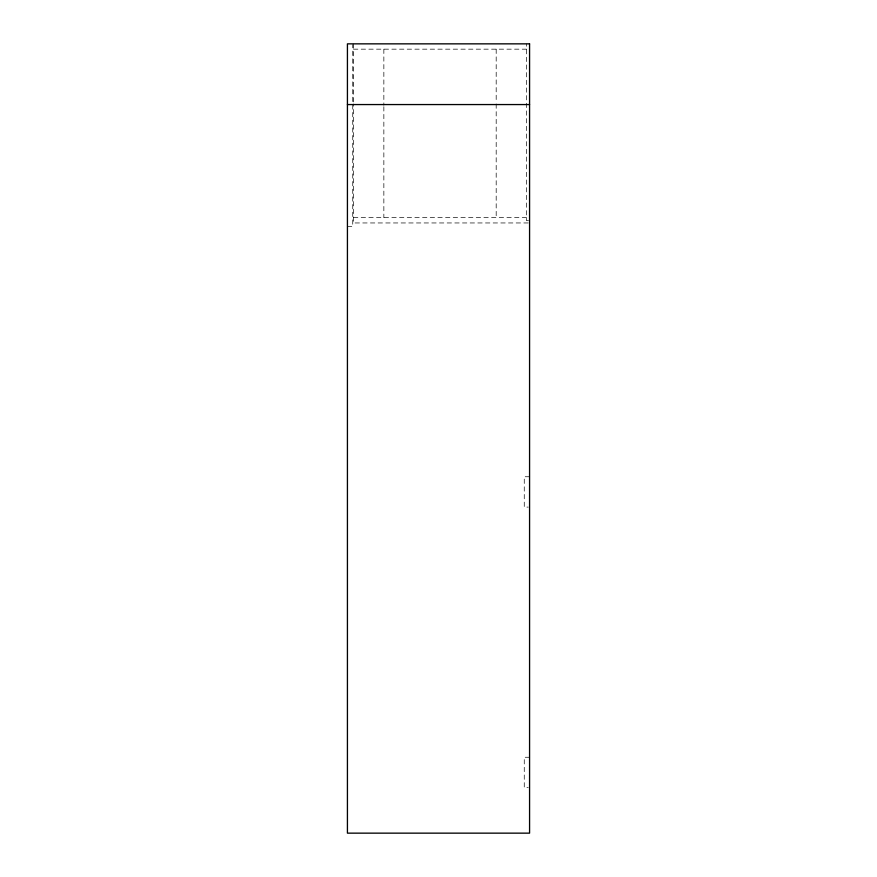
<?xml version="1.0" encoding="UTF-8"?>
<svg xmlns="http://www.w3.org/2000/svg" width="877" height="877" viewBox="0 0 877 877"><rect width="100%" height="100%" fill="white"/><g stroke="black" fill="none" stroke-linecap="round" stroke-linejoin="round"><path stroke-width="0.66" stroke-dasharray="4.38 3.29" d="M353.497 49.167L526.54 49.167M353.497 217.649L529.576 217.649M528.513 220.686L526.54 220.686L526.54 43.85M528.206 222.955L353.497 222.955L353.497 103.957M347.424 226.606L352.74 226.606L352.74 44.453M529.576 476.748L524.26 476.748L524.26 507.103L528.25 507.103M529.576 757.257L524.26 757.257L524.26 787.612L528.25 787.612M496.185 49.167L496.185 102.587M496.185 103.957L496.185 217.649M383.852 49.167L383.852 105.328M383.852 106.698L383.852 217.649M353.497 43.85L353.497 102.587"/><path stroke-width="1.32" d="M347.424 104.56L529.576 104.56M529.576 43.85L347.424 43.85L347.424 833.15L529.576 833.15L529.576 43.85"/></g></svg>
